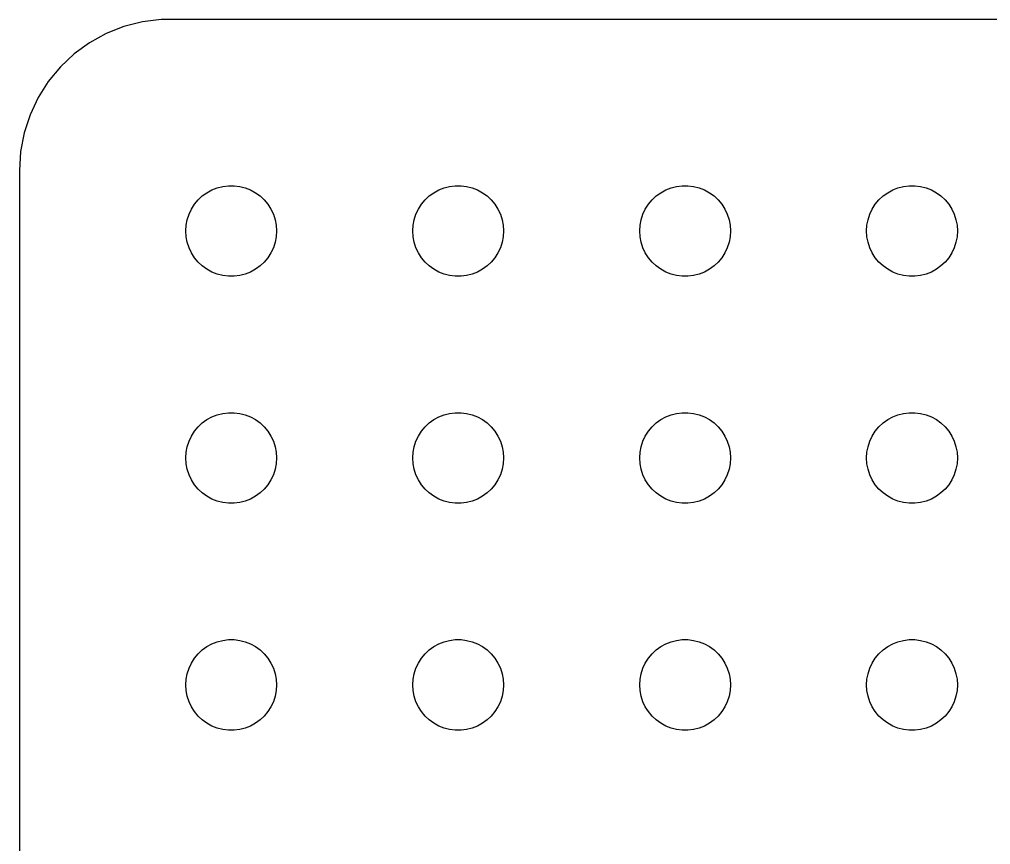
# Model space of a CAD drawing. Header units: metres. Extents: x -134 to 134, y 290 to 736.
# Drawn here: x -134.5 to -102.4, y 480.73 to 507.99 of the extents above; entities that cross this region are included whole.
import ezdxf

# ---------------------------------------------------------------- set-up
doc = ezdxf.new("R2010")
doc.units = ezdxf.units.M

msp = doc.modelspace()

# ---------------------------------------------------------------- linework, layer by layer
for p, q in [((-130.437, 507.911), (-131.045, 507.755)), ((-129.814, 507.99), (-130.437, 507.911)), ((129.814, 507.99), (-129.814, 507.99)), ((-131.629, 507.524), (-132.179, 507.222)), ((-131.045, 507.755), (-131.629, 507.524)), ((-132.179, 507.222), (-132.687, 506.853)), ((-132.687, 506.853), (-133.145, 506.423)), ((-133.145, 506.423), (-133.545, 505.939)), ((-133.545, 505.939), (-133.882, 505.409)), ((-133.882, 505.409), (-134.149, 504.841)), ((-134.149, 504.841), (-134.343, 504.243)), ((-134.343, 504.243), (-134.461, 503.627)), ((-134.461, 503.627), (-134.5, 503)), ((-134.5, 503), (-134.5, 409)), ((-128.304, 502.266), (-128.139, 502.357)), ((-128.139, 502.357), (-127.964, 502.427)), ((-127.964, 502.427), (-127.781, 502.473)), ((-127.781, 502.473), (-127.594, 502.497)), ((-127.594, 502.497), (-127.406, 502.497)), ((-127.406, 502.497), (-127.219, 502.473)), ((-127.219, 502.473), (-127.036, 502.427)), ((-127.036, 502.427), (-126.861, 502.357)), ((-126.861, 502.357), (-126.696, 502.266)), ((-120.804, 502.266), (-120.639, 502.357)), ((-120.639, 502.357), (-120.464, 502.427)), ((-120.464, 502.427), (-120.281, 502.473)), ((-120.281, 502.473), (-120.094, 502.497)), ((-120.094, 502.497), (-119.906, 502.497)), ((-119.906, 502.497), (-119.719, 502.473)), ((-119.719, 502.473), (-119.536, 502.427)), ((-119.536, 502.427), (-119.361, 502.357)), ((-119.361, 502.357), (-119.196, 502.266)), ((-113.304, 502.266), (-113.139, 502.357)), ((-113.139, 502.357), (-112.964, 502.427)), ((-112.964, 502.427), (-112.781, 502.473)), ((-112.781, 502.473), (-112.594, 502.497)), ((-112.594, 502.497), (-112.406, 502.497)), ((-112.406, 502.497), (-112.219, 502.473)), ((-112.219, 502.473), (-112.036, 502.427)), ((-112.036, 502.427), (-111.861, 502.357)), ((-111.861, 502.357), (-111.696, 502.266)), ((-105.804, 502.266), (-105.639, 502.357)), ((-105.639, 502.357), (-105.464, 502.427)), ((-105.464, 502.427), (-105.281, 502.473)), ((-105.281, 502.473), (-105.094, 502.497)), ((-105.094, 502.497), (-104.906, 502.497)), ((-104.906, 502.497), (-104.719, 502.473)), ((-104.719, 502.473), (-104.536, 502.427)), ((-104.536, 502.427), (-104.361, 502.357)), ((-104.361, 502.357), (-104.196, 502.266)), ((-128.714, 501.882), (-128.593, 502.027)), ((-128.593, 502.027), (-128.456, 502.156)), ((-128.456, 502.156), (-128.304, 502.266)), ((-126.696, 502.266), (-126.544, 502.156)), ((-126.544, 502.156), (-126.407, 502.027)), ((-126.407, 502.027), (-126.286, 501.882)), ((-121.214, 501.882), (-121.093, 502.027)), ((-121.093, 502.027), (-120.956, 502.156)), ((-120.956, 502.156), (-120.804, 502.266)), ((-119.196, 502.266), (-119.044, 502.156)), ((-119.044, 502.156), (-118.907, 502.027)), ((-118.907, 502.027), (-118.786, 501.882)), ((-113.714, 501.882), (-113.593, 502.027)), ((-113.593, 502.027), (-113.456, 502.156)), ((-113.456, 502.156), (-113.304, 502.266)), ((-111.696, 502.266), (-111.544, 502.156)), ((-111.544, 502.156), (-111.407, 502.027)), ((-111.407, 502.027), (-111.286, 501.882)), ((-106.214, 501.882), (-106.093, 502.027)), ((-106.093, 502.027), (-105.956, 502.156)), ((-105.956, 502.156), (-105.804, 502.266)), ((-104.196, 502.266), (-104.044, 502.156)), ((-104.044, 502.156), (-103.907, 502.027)), ((-103.907, 502.027), (-103.786, 501.882)), ((-128.895, 501.552), (-128.814, 501.723)), ((-128.814, 501.723), (-128.714, 501.882)), ((-126.286, 501.882), (-126.186, 501.723)), ((-126.186, 501.723), (-126.105, 501.552)), ((-121.395, 501.552), (-121.314, 501.723)), ((-121.314, 501.723), (-121.214, 501.882)), ((-118.786, 501.882), (-118.686, 501.723)), ((-118.686, 501.723), (-118.605, 501.552)), ((-113.895, 501.552), (-113.814, 501.723)), ((-113.814, 501.723), (-113.714, 501.882)), ((-111.286, 501.882), (-111.186, 501.723)), ((-111.186, 501.723), (-111.105, 501.552)), ((-106.395, 501.552), (-106.314, 501.723)), ((-106.314, 501.723), (-106.214, 501.882)), ((-103.786, 501.882), (-103.686, 501.723)), ((-103.686, 501.723), (-103.605, 501.552)), ((-128.988, 501.188), (-128.953, 501.373)), ((-128.953, 501.373), (-128.895, 501.552)), ((-126.105, 501.552), (-126.047, 501.373)), ((-126.047, 501.373), (-126.012, 501.188)), ((-121.488, 501.188), (-121.453, 501.373)), ((-121.453, 501.373), (-121.395, 501.552)), ((-118.605, 501.552), (-118.547, 501.373)), ((-118.547, 501.373), (-118.512, 501.188)), ((-113.988, 501.188), (-113.953, 501.373)), ((-113.953, 501.373), (-113.895, 501.552)), ((-111.105, 501.552), (-111.047, 501.373)), ((-111.047, 501.373), (-111.012, 501.188)), ((-106.488, 501.188), (-106.453, 501.373)), ((-106.453, 501.373), (-106.395, 501.552)), ((-103.605, 501.552), (-103.547, 501.373)), ((-103.547, 501.373), (-103.512, 501.188)), ((-129, 501), (-128.988, 501.188)), ((-126.012, 501.188), (-126, 501)), ((-121.5, 501), (-121.488, 501.188)), ((-118.512, 501.188), (-118.5, 501)), ((-114, 501), (-113.988, 501.188)), ((-111.012, 501.188), (-111, 501)), ((-106.5, 501), (-106.488, 501.188)), ((-103.512, 501.188), (-103.5, 501)), ((-128.988, 500.812), (-129, 501)), ((-128.953, 500.627), (-128.988, 500.812)), ((-126.012, 500.812), (-126.047, 500.627)), ((-126, 501), (-126.012, 500.812)), ((-121.488, 500.812), (-121.5, 501)), ((-121.453, 500.627), (-121.488, 500.812)), ((-118.512, 500.812), (-118.547, 500.627)), ((-118.5, 501), (-118.512, 500.812)), ((-113.988, 500.812), (-114, 501)), ((-113.953, 500.627), (-113.988, 500.812)), ((-111.012, 500.812), (-111.047, 500.627)), ((-111, 501), (-111.012, 500.812)), ((-106.488, 500.812), (-106.5, 501)), ((-106.453, 500.627), (-106.488, 500.812)), ((-103.512, 500.812), (-103.547, 500.627)), ((-103.5, 501), (-103.512, 500.812)), ((-128.895, 500.448), (-128.953, 500.627)), ((-128.814, 500.277), (-128.895, 500.448)), ((-126.105, 500.448), (-126.186, 500.277)), ((-126.047, 500.627), (-126.105, 500.448)), ((-121.395, 500.448), (-121.453, 500.627)), ((-121.314, 500.277), (-121.395, 500.448)), ((-118.605, 500.448), (-118.686, 500.277)), ((-118.547, 500.627), (-118.605, 500.448)), ((-113.895, 500.448), (-113.953, 500.627)), ((-113.814, 500.277), (-113.895, 500.448)), ((-111.105, 500.448), (-111.186, 500.277)), ((-111.047, 500.627), (-111.105, 500.448)), ((-106.395, 500.448), (-106.453, 500.627)), ((-106.314, 500.277), (-106.395, 500.448)), ((-103.605, 500.448), (-103.686, 500.277)), ((-103.547, 500.627), (-103.605, 500.448)), ((-128.714, 500.118), (-128.814, 500.277)), ((-128.593, 499.973), (-128.714, 500.118)), ((-126.286, 500.118), (-126.407, 499.973)), ((-126.186, 500.277), (-126.286, 500.118)), ((-121.214, 500.118), (-121.314, 500.277)), ((-121.093, 499.973), (-121.214, 500.118)), ((-118.786, 500.118), (-118.907, 499.973)), ((-118.686, 500.277), (-118.786, 500.118)), ((-113.714, 500.118), (-113.814, 500.277)), ((-113.593, 499.973), (-113.714, 500.118)), ((-111.286, 500.118), (-111.407, 499.973)), ((-111.186, 500.277), (-111.286, 500.118)), ((-106.214, 500.118), (-106.314, 500.277)), ((-106.093, 499.973), (-106.214, 500.118)), ((-103.786, 500.118), (-103.907, 499.973)), ((-103.686, 500.277), (-103.786, 500.118)), ((-128.456, 499.844), (-128.593, 499.973)), ((-128.304, 499.734), (-128.456, 499.844)), ((-126.544, 499.844), (-126.696, 499.734)), ((-126.407, 499.973), (-126.544, 499.844)), ((-120.956, 499.844), (-121.093, 499.973)), ((-120.804, 499.734), (-120.956, 499.844)), ((-119.044, 499.844), (-119.196, 499.734)), ((-118.907, 499.973), (-119.044, 499.844)), ((-113.456, 499.844), (-113.593, 499.973)), ((-113.304, 499.734), (-113.456, 499.844)), ((-111.544, 499.844), (-111.696, 499.734)), ((-111.407, 499.973), (-111.544, 499.844)), ((-105.956, 499.844), (-106.093, 499.973)), ((-105.804, 499.734), (-105.956, 499.844)), ((-104.044, 499.844), (-104.196, 499.734)), ((-103.907, 499.973), (-104.044, 499.844)), ((-128.139, 499.643), (-128.304, 499.734)), ((-127.964, 499.573), (-128.139, 499.643)), ((-127.781, 499.527), (-127.964, 499.573)), ((-127.594, 499.503), (-127.781, 499.527)), ((-127.406, 499.503), (-127.594, 499.503)), ((-127.219, 499.527), (-127.406, 499.503)), ((-127.036, 499.573), (-127.219, 499.527)), ((-126.861, 499.643), (-127.036, 499.573)), ((-126.696, 499.734), (-126.861, 499.643)), ((-120.639, 499.643), (-120.804, 499.734)), ((-120.464, 499.573), (-120.639, 499.643)), ((-120.281, 499.527), (-120.464, 499.573)), ((-120.094, 499.503), (-120.281, 499.527)), ((-119.906, 499.503), (-120.094, 499.503)), ((-119.719, 499.527), (-119.906, 499.503)), ((-119.536, 499.573), (-119.719, 499.527)), ((-119.361, 499.643), (-119.536, 499.573)), ((-119.196, 499.734), (-119.361, 499.643)), ((-113.139, 499.643), (-113.304, 499.734)), ((-112.964, 499.573), (-113.139, 499.643)), ((-112.781, 499.527), (-112.964, 499.573)), ((-112.594, 499.503), (-112.781, 499.527)), ((-112.406, 499.503), (-112.594, 499.503)), ((-112.219, 499.527), (-112.406, 499.503)), ((-112.036, 499.573), (-112.219, 499.527)), ((-111.861, 499.643), (-112.036, 499.573)), ((-111.696, 499.734), (-111.861, 499.643)), ((-105.639, 499.643), (-105.804, 499.734)), ((-105.464, 499.573), (-105.639, 499.643)), ((-105.281, 499.527), (-105.464, 499.573)), ((-105.094, 499.503), (-105.281, 499.527)), ((-104.906, 499.503), (-105.094, 499.503)), ((-104.719, 499.527), (-104.906, 499.503)), ((-104.536, 499.573), (-104.719, 499.527)), ((-104.361, 499.643), (-104.536, 499.573)), ((-104.196, 499.734), (-104.361, 499.643)), ((-128.139, 494.857), (-127.964, 494.927)), ((-127.964, 494.927), (-127.781, 494.973)), ((-127.781, 494.973), (-127.594, 494.997)), ((-127.594, 494.997), (-127.406, 494.997)), ((-127.406, 494.997), (-127.219, 494.973)), ((-127.219, 494.973), (-127.036, 494.927)), ((-127.036, 494.927), (-126.861, 494.857)), ((-120.639, 494.857), (-120.464, 494.927)), ((-120.464, 494.927), (-120.281, 494.973)), ((-120.281, 494.973), (-120.094, 494.997)), ((-120.094, 494.997), (-119.906, 494.997)), ((-119.906, 494.997), (-119.719, 494.973)), ((-119.719, 494.973), (-119.536, 494.927)), ((-119.536, 494.927), (-119.361, 494.857)), ((-113.139, 494.857), (-112.964, 494.927)), ((-112.964, 494.927), (-112.781, 494.973)), ((-112.781, 494.973), (-112.594, 494.997)), ((-112.594, 494.997), (-112.406, 494.997)), ((-112.406, 494.997), (-112.219, 494.973)), ((-112.219, 494.973), (-112.036, 494.927)), ((-112.036, 494.927), (-111.861, 494.857)), ((-105.639, 494.857), (-105.464, 494.927)), ((-105.464, 494.927), (-105.281, 494.973)), ((-105.281, 494.973), (-105.094, 494.997)), ((-105.094, 494.997), (-104.906, 494.997)), ((-104.906, 494.997), (-104.719, 494.973)), ((-104.719, 494.973), (-104.536, 494.927)), ((-104.536, 494.927), (-104.361, 494.857)), ((-128.593, 494.527), (-128.456, 494.656)), ((-128.456, 494.656), (-128.304, 494.766)), ((-128.304, 494.766), (-128.139, 494.857)), ((-126.861, 494.857), (-126.696, 494.766)), ((-126.696, 494.766), (-126.544, 494.656)), ((-126.544, 494.656), (-126.407, 494.527)), ((-121.093, 494.527), (-120.956, 494.656)), ((-120.956, 494.656), (-120.804, 494.766)), ((-120.804, 494.766), (-120.639, 494.857)), ((-119.361, 494.857), (-119.196, 494.766)), ((-119.196, 494.766), (-119.044, 494.656)), ((-119.044, 494.656), (-118.907, 494.527)), ((-113.593, 494.527), (-113.456, 494.656)), ((-113.456, 494.656), (-113.304, 494.766)), ((-113.304, 494.766), (-113.139, 494.857)), ((-111.861, 494.857), (-111.696, 494.766)), ((-111.696, 494.766), (-111.544, 494.656)), ((-111.544, 494.656), (-111.407, 494.527)), ((-106.093, 494.527), (-105.956, 494.656)), ((-105.956, 494.656), (-105.804, 494.766)), ((-105.804, 494.766), (-105.639, 494.857)), ((-104.361, 494.857), (-104.196, 494.766)), ((-104.196, 494.766), (-104.044, 494.656)), ((-104.044, 494.656), (-103.907, 494.527)), ((-128.814, 494.223), (-128.714, 494.382)), ((-128.714, 494.382), (-128.593, 494.527)), ((-126.407, 494.527), (-126.286, 494.382)), ((-126.286, 494.382), (-126.186, 494.223)), ((-121.314, 494.223), (-121.214, 494.382)), ((-121.214, 494.382), (-121.093, 494.527)), ((-118.907, 494.527), (-118.786, 494.382)), ((-118.786, 494.382), (-118.686, 494.223)), ((-113.814, 494.223), (-113.714, 494.382)), ((-113.714, 494.382), (-113.593, 494.527)), ((-111.407, 494.527), (-111.286, 494.382)), ((-111.286, 494.382), (-111.186, 494.223)), ((-106.314, 494.223), (-106.214, 494.382)), ((-106.214, 494.382), (-106.093, 494.527)), ((-103.907, 494.527), (-103.786, 494.382)), ((-103.786, 494.382), (-103.686, 494.223)), ((-128.953, 493.873), (-128.895, 494.052)), ((-128.895, 494.052), (-128.814, 494.223)), ((-126.186, 494.223), (-126.105, 494.052)), ((-126.105, 494.052), (-126.047, 493.873)), ((-121.453, 493.873), (-121.395, 494.052)), ((-121.395, 494.052), (-121.314, 494.223)), ((-118.686, 494.223), (-118.605, 494.052)), ((-118.605, 494.052), (-118.547, 493.873)), ((-113.953, 493.873), (-113.895, 494.052)), ((-113.895, 494.052), (-113.814, 494.223)), ((-111.186, 494.223), (-111.105, 494.052)), ((-111.105, 494.052), (-111.047, 493.873)), ((-106.453, 493.873), (-106.395, 494.052)), ((-106.395, 494.052), (-106.314, 494.223)), ((-103.686, 494.223), (-103.605, 494.052)), ((-103.605, 494.052), (-103.547, 493.873)), ((-129, 493.5), (-128.988, 493.688)), ((-128.988, 493.688), (-128.953, 493.873)), ((-126.047, 493.873), (-126.012, 493.688)), ((-126.012, 493.688), (-126, 493.5)), ((-121.5, 493.5), (-121.488, 493.688)), ((-121.488, 493.688), (-121.453, 493.873)), ((-118.547, 493.873), (-118.512, 493.688)), ((-118.512, 493.688), (-118.5, 493.5)), ((-114, 493.5), (-113.988, 493.688)), ((-113.988, 493.688), (-113.953, 493.873)), ((-111.047, 493.873), (-111.012, 493.688)), ((-111.012, 493.688), (-111, 493.5)), ((-106.5, 493.5), (-106.488, 493.688)), ((-106.488, 493.688), (-106.453, 493.873)), ((-103.547, 493.873), (-103.512, 493.688)), ((-103.512, 493.688), (-103.5, 493.5)), ((-128.988, 493.312), (-129, 493.5)), ((-126, 493.5), (-126.012, 493.312)), ((-121.488, 493.312), (-121.5, 493.5)), ((-118.5, 493.5), (-118.512, 493.312)), ((-113.988, 493.312), (-114, 493.5)), ((-111, 493.5), (-111.012, 493.312)), ((-106.488, 493.312), (-106.5, 493.5)), ((-103.5, 493.5), (-103.512, 493.312)), ((-128.953, 493.127), (-128.988, 493.312)), ((-128.895, 492.948), (-128.953, 493.127)), ((-126.047, 493.127), (-126.105, 492.948)), ((-126.012, 493.312), (-126.047, 493.127)), ((-121.453, 493.127), (-121.488, 493.312)), ((-121.395, 492.948), (-121.453, 493.127)), ((-118.547, 493.127), (-118.605, 492.948)), ((-118.512, 493.312), (-118.547, 493.127)), ((-113.953, 493.127), (-113.988, 493.312)), ((-113.895, 492.948), (-113.953, 493.127)), ((-111.047, 493.127), (-111.105, 492.948)), ((-111.012, 493.312), (-111.047, 493.127)), ((-106.453, 493.127), (-106.488, 493.312)), ((-106.395, 492.948), (-106.453, 493.127)), ((-103.547, 493.127), (-103.605, 492.948)), ((-103.512, 493.312), (-103.547, 493.127)), ((-128.814, 492.777), (-128.895, 492.948)), ((-128.714, 492.618), (-128.814, 492.777)), ((-126.186, 492.777), (-126.286, 492.618)), ((-126.105, 492.948), (-126.186, 492.777)), ((-121.314, 492.777), (-121.395, 492.948)), ((-121.214, 492.618), (-121.314, 492.777)), ((-118.686, 492.777), (-118.786, 492.618)), ((-118.605, 492.948), (-118.686, 492.777)), ((-113.814, 492.777), (-113.895, 492.948)), ((-113.714, 492.618), (-113.814, 492.777)), ((-111.186, 492.777), (-111.286, 492.618)), ((-111.105, 492.948), (-111.186, 492.777)), ((-106.314, 492.777), (-106.395, 492.948)), ((-106.214, 492.618), (-106.314, 492.777)), ((-103.686, 492.777), (-103.786, 492.618)), ((-103.605, 492.948), (-103.686, 492.777)), ((-128.593, 492.473), (-128.714, 492.618)), ((-128.456, 492.344), (-128.593, 492.473)), ((-126.407, 492.473), (-126.544, 492.344)), ((-126.286, 492.618), (-126.407, 492.473)), ((-121.093, 492.473), (-121.214, 492.618)), ((-120.956, 492.344), (-121.093, 492.473)), ((-118.907, 492.473), (-119.044, 492.344)), ((-118.786, 492.618), (-118.907, 492.473)), ((-113.593, 492.473), (-113.714, 492.618)), ((-113.456, 492.344), (-113.593, 492.473)), ((-111.407, 492.473), (-111.544, 492.344)), ((-111.286, 492.618), (-111.407, 492.473)), ((-106.093, 492.473), (-106.214, 492.618)), ((-105.956, 492.344), (-106.093, 492.473)), ((-103.907, 492.473), (-104.044, 492.344)), ((-103.786, 492.618), (-103.907, 492.473)), ((-128.304, 492.234), (-128.456, 492.344)), ((-128.139, 492.143), (-128.304, 492.234)), ((-127.964, 492.073), (-128.139, 492.143)), ((-127.781, 492.027), (-127.964, 492.073)), ((-127.036, 492.073), (-127.219, 492.027)), ((-126.861, 492.143), (-127.036, 492.073)), ((-126.696, 492.234), (-126.861, 492.143)), ((-126.544, 492.344), (-126.696, 492.234)), ((-120.804, 492.234), (-120.956, 492.344)), ((-120.639, 492.143), (-120.804, 492.234)), ((-120.464, 492.073), (-120.639, 492.143)), ((-120.281, 492.027), (-120.464, 492.073)), ((-119.536, 492.073), (-119.719, 492.027)), ((-119.361, 492.143), (-119.536, 492.073)), ((-119.196, 492.234), (-119.361, 492.143)), ((-119.044, 492.344), (-119.196, 492.234)), ((-113.304, 492.234), (-113.456, 492.344)), ((-113.139, 492.143), (-113.304, 492.234)), ((-112.964, 492.073), (-113.139, 492.143)), ((-112.781, 492.027), (-112.964, 492.073)), ((-112.036, 492.073), (-112.219, 492.027)), ((-111.861, 492.143), (-112.036, 492.073)), ((-111.696, 492.234), (-111.861, 492.143)), ((-111.544, 492.344), (-111.696, 492.234)), ((-105.804, 492.234), (-105.956, 492.344)), ((-105.639, 492.143), (-105.804, 492.234)), ((-105.464, 492.073), (-105.639, 492.143)), ((-105.281, 492.027), (-105.464, 492.073)), ((-104.536, 492.073), (-104.719, 492.027)), ((-104.361, 492.143), (-104.536, 492.073)), ((-104.196, 492.234), (-104.361, 492.143)), ((-104.044, 492.344), (-104.196, 492.234)), ((-127.594, 492.003), (-127.781, 492.027)), ((-127.406, 492.003), (-127.594, 492.003)), ((-127.219, 492.027), (-127.406, 492.003)), ((-120.094, 492.003), (-120.281, 492.027)), ((-119.906, 492.003), (-120.094, 492.003)), ((-119.719, 492.027), (-119.906, 492.003)), ((-112.594, 492.003), (-112.781, 492.027)), ((-112.406, 492.003), (-112.594, 492.003)), ((-112.219, 492.027), (-112.406, 492.003)), ((-105.094, 492.003), (-105.281, 492.027)), ((-104.906, 492.003), (-105.094, 492.003)), ((-104.719, 492.027), (-104.906, 492.003)), ((-128.456, 487.156), (-128.304, 487.266)), ((-128.304, 487.266), (-128.139, 487.357)), ((-128.139, 487.357), (-127.964, 487.427)), ((-127.964, 487.427), (-127.781, 487.473)), ((-127.781, 487.473), (-127.594, 487.497)), ((-127.594, 487.497), (-127.406, 487.497)), ((-127.406, 487.497), (-127.219, 487.473)), ((-127.219, 487.473), (-127.036, 487.427)), ((-127.036, 487.427), (-126.861, 487.357)), ((-126.861, 487.357), (-126.696, 487.266)), ((-126.696, 487.266), (-126.544, 487.156)), ((-120.956, 487.156), (-120.804, 487.266)), ((-120.804, 487.266), (-120.639, 487.357)), ((-120.639, 487.357), (-120.464, 487.427)), ((-120.464, 487.427), (-120.281, 487.473)), ((-120.281, 487.473), (-120.094, 487.497)), ((-120.094, 487.497), (-119.906, 487.497)), ((-119.906, 487.497), (-119.719, 487.473)), ((-119.719, 487.473), (-119.536, 487.427)), ((-119.536, 487.427), (-119.361, 487.357)), ((-119.361, 487.357), (-119.196, 487.266)), ((-119.196, 487.266), (-119.044, 487.156)), ((-113.456, 487.156), (-113.304, 487.266)), ((-113.304, 487.266), (-113.139, 487.357)), ((-113.139, 487.357), (-112.964, 487.427)), ((-112.964, 487.427), (-112.781, 487.473)), ((-112.781, 487.473), (-112.594, 487.497)), ((-112.594, 487.497), (-112.406, 487.497)), ((-112.406, 487.497), (-112.219, 487.473)), ((-112.219, 487.473), (-112.036, 487.427)), ((-112.036, 487.427), (-111.861, 487.357)), ((-111.861, 487.357), (-111.696, 487.266)), ((-111.696, 487.266), (-111.544, 487.156)), ((-105.956, 487.156), (-105.804, 487.266)), ((-105.804, 487.266), (-105.639, 487.357)), ((-105.639, 487.357), (-105.464, 487.427)), ((-105.464, 487.427), (-105.281, 487.473)), ((-105.281, 487.473), (-105.094, 487.497)), ((-105.094, 487.497), (-104.906, 487.497)), ((-104.906, 487.497), (-104.719, 487.473)), ((-104.719, 487.473), (-104.536, 487.427)), ((-104.536, 487.427), (-104.361, 487.357)), ((-104.361, 487.357), (-104.196, 487.266)), ((-104.196, 487.266), (-104.044, 487.156)), ((-128.714, 486.882), (-128.593, 487.027)), ((-128.593, 487.027), (-128.456, 487.156)), ((-126.544, 487.156), (-126.407, 487.027)), ((-126.407, 487.027), (-126.286, 486.882)), ((-121.214, 486.882), (-121.093, 487.027)), ((-121.093, 487.027), (-120.956, 487.156)), ((-119.044, 487.156), (-118.907, 487.027)), ((-118.907, 487.027), (-118.786, 486.882)), ((-113.714, 486.882), (-113.593, 487.027)), ((-113.593, 487.027), (-113.456, 487.156)), ((-111.544, 487.156), (-111.407, 487.027)), ((-111.407, 487.027), (-111.286, 486.882)), ((-106.214, 486.882), (-106.093, 487.027)), ((-106.093, 487.027), (-105.956, 487.156)), ((-104.044, 487.156), (-103.907, 487.027)), ((-103.907, 487.027), (-103.786, 486.882)), ((-128.895, 486.552), (-128.814, 486.723)), ((-128.814, 486.723), (-128.714, 486.882)), ((-126.286, 486.882), (-126.186, 486.723)), ((-126.186, 486.723), (-126.105, 486.552)), ((-121.395, 486.552), (-121.314, 486.723)), ((-121.314, 486.723), (-121.214, 486.882)), ((-118.786, 486.882), (-118.686, 486.723)), ((-118.686, 486.723), (-118.605, 486.552)), ((-113.895, 486.552), (-113.814, 486.723)), ((-113.814, 486.723), (-113.714, 486.882)), ((-111.286, 486.882), (-111.186, 486.723)), ((-111.186, 486.723), (-111.105, 486.552)), ((-106.395, 486.552), (-106.314, 486.723)), ((-106.314, 486.723), (-106.214, 486.882)), ((-103.786, 486.882), (-103.686, 486.723)), ((-103.686, 486.723), (-103.605, 486.552)), ((-128.988, 486.188), (-128.953, 486.373)), ((-128.953, 486.373), (-128.895, 486.552)), ((-126.105, 486.552), (-126.047, 486.373)), ((-126.047, 486.373), (-126.012, 486.188)), ((-121.488, 486.188), (-121.453, 486.373)), ((-121.453, 486.373), (-121.395, 486.552)), ((-118.605, 486.552), (-118.547, 486.373)), ((-118.547, 486.373), (-118.512, 486.188)), ((-113.988, 486.188), (-113.953, 486.373)), ((-113.953, 486.373), (-113.895, 486.552)), ((-111.105, 486.552), (-111.047, 486.373)), ((-111.047, 486.373), (-111.012, 486.188)), ((-106.488, 486.188), (-106.453, 486.373)), ((-106.453, 486.373), (-106.395, 486.552)), ((-103.605, 486.552), (-103.547, 486.373)), ((-103.547, 486.373), (-103.512, 486.188)), ((-129, 486), (-128.988, 486.188)), ((-128.988, 485.812), (-129, 486)), ((-126.012, 486.188), (-126, 486)), ((-126, 486), (-126.012, 485.812)), ((-121.5, 486), (-121.488, 486.188)), ((-121.488, 485.812), (-121.5, 486)), ((-118.512, 486.188), (-118.5, 486)), ((-118.5, 486), (-118.512, 485.812)), ((-114, 486), (-113.988, 486.188)), ((-113.988, 485.812), (-114, 486)), ((-111.012, 486.188), (-111, 486)), ((-111, 486), (-111.012, 485.812)), ((-106.5, 486), (-106.488, 486.188)), ((-106.488, 485.812), (-106.5, 486)), ((-103.512, 486.188), (-103.5, 486)), ((-103.5, 486), (-103.512, 485.812)), ((-128.953, 485.627), (-128.988, 485.812)), ((-128.895, 485.448), (-128.953, 485.627)), ((-126.047, 485.627), (-126.105, 485.448)), ((-126.012, 485.812), (-126.047, 485.627)), ((-121.453, 485.627), (-121.488, 485.812)), ((-121.395, 485.448), (-121.453, 485.627)), ((-118.547, 485.627), (-118.605, 485.448)), ((-118.512, 485.812), (-118.547, 485.627)), ((-113.953, 485.627), (-113.988, 485.812)), ((-113.895, 485.448), (-113.953, 485.627)), ((-111.047, 485.627), (-111.105, 485.448)), ((-111.012, 485.812), (-111.047, 485.627)), ((-106.453, 485.627), (-106.488, 485.812)), ((-106.395, 485.448), (-106.453, 485.627)), ((-103.547, 485.627), (-103.605, 485.448)), ((-103.512, 485.812), (-103.547, 485.627)), ((-128.814, 485.277), (-128.895, 485.448)), ((-126.105, 485.448), (-126.186, 485.277)), ((-121.314, 485.277), (-121.395, 485.448)), ((-118.605, 485.448), (-118.686, 485.277)), ((-113.814, 485.277), (-113.895, 485.448)), ((-111.105, 485.448), (-111.186, 485.277)), ((-106.314, 485.277), (-106.395, 485.448)), ((-103.605, 485.448), (-103.686, 485.277)), ((-128.714, 485.118), (-128.814, 485.277)), ((-128.593, 484.973), (-128.714, 485.118)), ((-126.286, 485.118), (-126.407, 484.973)), ((-126.186, 485.277), (-126.286, 485.118)), ((-121.214, 485.118), (-121.314, 485.277)), ((-121.093, 484.973), (-121.214, 485.118)), ((-118.786, 485.118), (-118.907, 484.973)), ((-118.686, 485.277), (-118.786, 485.118)), ((-113.714, 485.118), (-113.814, 485.277)), ((-113.593, 484.973), (-113.714, 485.118)), ((-111.286, 485.118), (-111.407, 484.973)), ((-111.186, 485.277), (-111.286, 485.118)), ((-106.214, 485.118), (-106.314, 485.277)), ((-106.093, 484.973), (-106.214, 485.118)), ((-103.786, 485.118), (-103.907, 484.973)), ((-103.686, 485.277), (-103.786, 485.118)), ((-128.456, 484.844), (-128.593, 484.973)), ((-128.304, 484.734), (-128.456, 484.844)), ((-128.139, 484.643), (-128.304, 484.734)), ((-126.696, 484.734), (-126.861, 484.643)), ((-126.544, 484.844), (-126.696, 484.734)), ((-126.407, 484.973), (-126.544, 484.844)), ((-120.956, 484.844), (-121.093, 484.973)), ((-120.804, 484.734), (-120.956, 484.844)), ((-120.639, 484.643), (-120.804, 484.734)), ((-119.196, 484.734), (-119.361, 484.643)), ((-119.044, 484.844), (-119.196, 484.734)), ((-118.907, 484.973), (-119.044, 484.844)), ((-113.456, 484.844), (-113.593, 484.973)), ((-113.304, 484.734), (-113.456, 484.844)), ((-113.139, 484.643), (-113.304, 484.734)), ((-111.696, 484.734), (-111.861, 484.643)), ((-111.544, 484.844), (-111.696, 484.734)), ((-111.407, 484.973), (-111.544, 484.844)), ((-105.956, 484.844), (-106.093, 484.973)), ((-105.804, 484.734), (-105.956, 484.844)), ((-105.639, 484.643), (-105.804, 484.734)), ((-104.196, 484.734), (-104.361, 484.643)), ((-104.044, 484.844), (-104.196, 484.734)), ((-103.907, 484.973), (-104.044, 484.844)), ((-127.964, 484.573), (-128.139, 484.643)), ((-127.781, 484.527), (-127.964, 484.573)), ((-127.594, 484.503), (-127.781, 484.527)), ((-127.406, 484.503), (-127.594, 484.503)), ((-127.219, 484.527), (-127.406, 484.503)), ((-127.036, 484.573), (-127.219, 484.527)), ((-126.861, 484.643), (-127.036, 484.573)), ((-120.464, 484.573), (-120.639, 484.643)), ((-120.281, 484.527), (-120.464, 484.573)), ((-120.094, 484.503), (-120.281, 484.527)), ((-119.906, 484.503), (-120.094, 484.503)), ((-119.719, 484.527), (-119.906, 484.503)), ((-119.536, 484.573), (-119.719, 484.527)), ((-119.361, 484.643), (-119.536, 484.573)), ((-112.964, 484.573), (-113.139, 484.643)), ((-112.781, 484.527), (-112.964, 484.573)), ((-112.594, 484.503), (-112.781, 484.527)), ((-112.406, 484.503), (-112.594, 484.503)), ((-112.219, 484.527), (-112.406, 484.503)), ((-112.036, 484.573), (-112.219, 484.527)), ((-111.861, 484.643), (-112.036, 484.573)), ((-105.464, 484.573), (-105.639, 484.643)), ((-105.281, 484.527), (-105.464, 484.573)), ((-105.094, 484.503), (-105.281, 484.527)), ((-104.906, 484.503), (-105.094, 484.503)), ((-104.719, 484.527), (-104.906, 484.503)), ((-104.536, 484.573), (-104.719, 484.527)), ((-104.361, 484.643), (-104.536, 484.573))]:
    msp.add_line(p, q)

doc.saveas('drawing.dxf')
